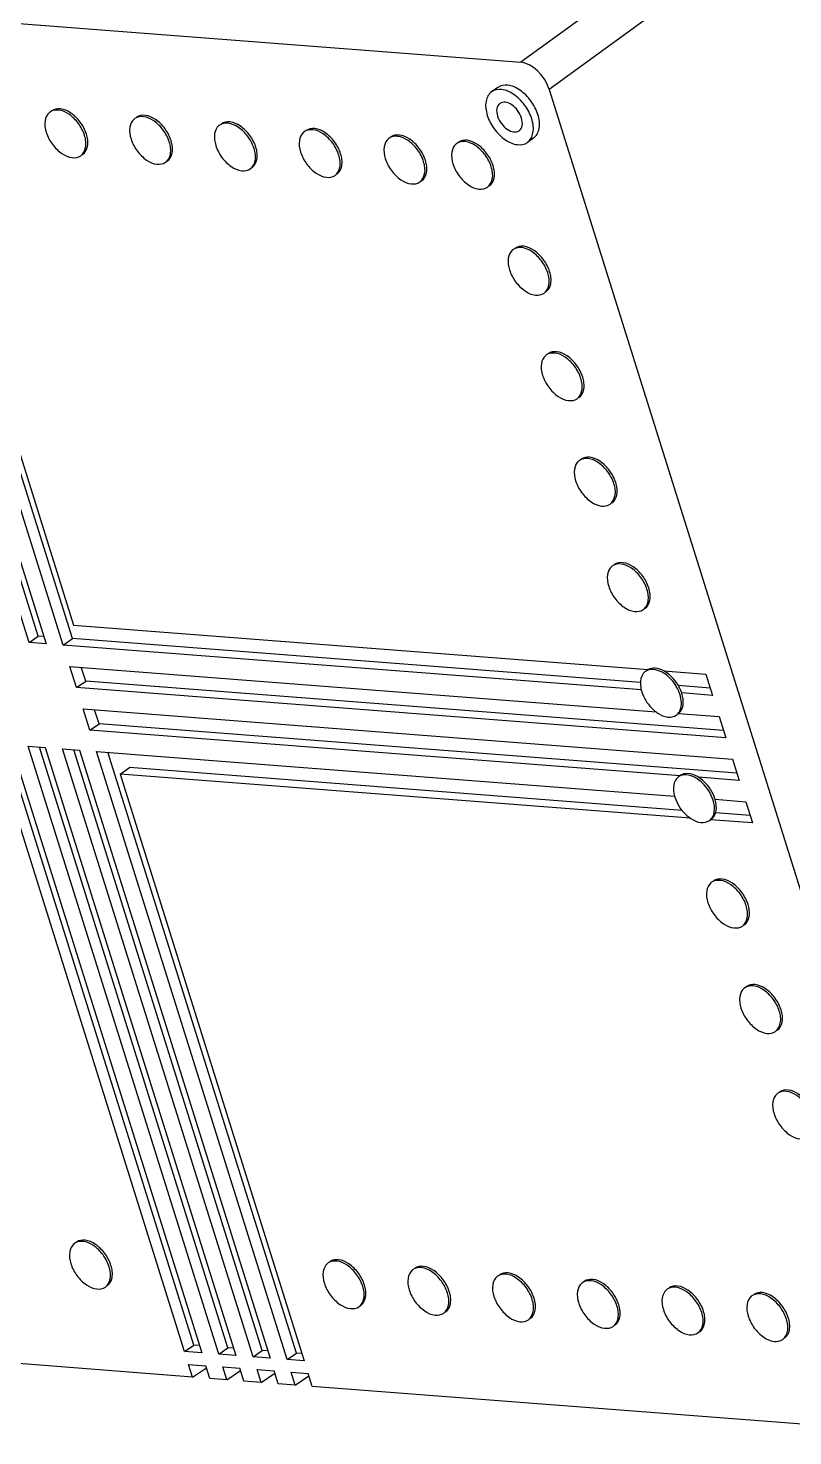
# Model space of a CAD drawing. Header units: millimetres. Extents: x 0 to 559, y 0 to 432.
# Drawn here: x 457 to 489, y 332.2 to 391.2 of the extents above; entities that cross this region are included whole.
import ezdxf

# ---------------------------------------------------------------- set-up
doc = ezdxf.new("R2010")
doc.units = ezdxf.units.MM
doc.header["$LTSCALE"] = 30.734
doc.layers.get('0').update_dxf_attribs({"linetype": 'CONTINUOUS'})
doc.layers.add('02___PRT_ALL_AXES', color=7, linetype='CONTINUOUS')

msp = doc.modelspace()

# ---------------------------------------------------------------- linework, layer by layer
at = {"color": 7, "linetype": 'Continuous'}
for p, q in [((493.7797, 401.4937), (477.628, 389.7686)), ((494.9736, 400.3585), (478.8219, 388.6335)), ((450.8526, 391.8414), (477.628, 389.7686)), ((457.0279, 365.462), (449.04, 390.9385)), ((457.4119, 365.7325), (449.5204, 390.9013)), ((449.7559, 390.883), (457.7439, 365.4066)), ((458.4598, 365.3511), (450.4719, 390.8276)), ((458.8437, 365.6217), (450.9523, 390.7904)), ((451.1878, 390.7722), (458.8965, 366.1866)), ((478.8219, 388.6335), (496.1947, 333.2252)), ((457.0279, 365.462), (457.4119, 365.7325)), ((457.6474, 365.7143), (457.4119, 365.7325)), ((457.7439, 365.4066), (457.0279, 365.462)), ((458.4598, 365.3511), (458.8437, 365.6217)), ((482.6491, 363.7788), (458.8437, 365.6217)), ((459.0185, 363.5694), (458.7392, 364.4603)), ((459.4024, 363.84), (459.2196, 364.4231)), ((485.3852, 364.136), (485.6645, 363.2451)), ((459.0185, 363.5694), (459.4024, 363.84)), ((486.2231, 361.4634), (459.0185, 363.5694)), ((486.1266, 361.7712), (459.4024, 363.84)), ((485.568, 363.5529), (484.2319, 363.6563)), ((459.2978, 362.6786), (486.5024, 360.5726)), ((459.5771, 361.7877), (459.2978, 362.6786)), ((459.961, 362.0583), (459.7782, 362.6414)), ((485.9438, 362.3543), (486.2231, 361.4634)), ((459.5771, 361.7877), (459.961, 362.0583)), ((486.6853, 359.9895), (459.961, 362.0583)), ((456.2767, 361.174), (464.2647, 335.6975)), ((464.9806, 335.6421), (456.9926, 361.1186)), ((456.9926, 361.1186), (457.7086, 361.0632)), ((465.3645, 335.9126), (457.473, 361.0814)), ((457.7086, 361.0632), (465.6966, 335.5867)), ((466.4125, 335.5313), (458.4245, 361.0077)), ((458.4245, 361.0077), (459.1405, 360.9523)), ((466.7964, 335.8018), (458.9049, 360.9706)), ((459.1405, 360.9523), (467.1285, 335.4758)), ((463.9326, 336.0235), (456.224, 360.6091)), ((467.8444, 335.4204), (459.8564, 360.8969)), ((468.2283, 335.691), (460.3368, 360.8597)), ((486.5024, 360.5726), (486.7818, 359.6817)), ((463.5487, 335.753), (455.8401, 360.3386)), ((460.8517, 359.9506), (461.2356, 360.2212)), ((460.8517, 359.9506), (468.5603, 335.365)), ((484.3957, 358.4283), (461.2356, 360.2212)), ((487.0611, 358.7909), (487.3404, 357.9)), ((487.2439, 358.2078), (485.786, 358.3206)), ((463.884, 334.6838), (437.1086, 336.7565)), ((463.5487, 335.753), (463.9326, 336.0235)), ((464.2647, 335.6975), (463.5487, 335.753)), ((464.1682, 336.0053), (463.9326, 336.0235)), ((464.9806, 335.6421), (465.3645, 335.9126)), ((465.6966, 335.5867), (464.9806, 335.6421)), ((465.6001, 335.8944), (465.3645, 335.9126)), ((466.4125, 335.5313), (466.7964, 335.8018)), ((467.032, 335.7836), (466.7964, 335.8018)), ((467.8444, 335.4204), (468.2283, 335.691)), ((468.4639, 335.6727), (468.2283, 335.691)), ((463.7163, 335.2184), (464.4323, 335.163)), ((463.884, 334.6838), (463.7163, 335.2184)), ((463.884, 334.6838), (464.4627, 335.0661)), ((464.5999, 334.6283), (464.4323, 335.163)), ((465.1482, 335.1076), (465.8642, 335.0522)), ((465.3159, 334.5729), (465.1482, 335.1076)), ((466.0318, 334.5175), (465.8642, 335.0522)), ((467.1285, 335.4758), (466.4125, 335.5313)), ((466.5801, 334.9967), (467.296, 334.9413)), ((466.7478, 334.4621), (466.5801, 334.9967)), ((468.5603, 335.365), (467.8444, 335.4204)), ((465.3159, 334.5729), (464.5999, 334.6283)), ((465.3159, 334.5729), (465.8945, 334.9552)), ((466.7478, 334.4621), (466.0318, 334.5175)), ((466.7478, 334.4621), (467.3264, 334.8444)), ((467.4637, 334.4066), (467.296, 334.9413)), ((468.1796, 334.3512), (467.4637, 334.4066)), ((468.012, 334.8859), (468.7279, 334.8305)), ((468.1796, 334.3512), (468.012, 334.8859)), ((468.1796, 334.3512), (468.7583, 334.7335)), ((468.8956, 334.2958), (468.7279, 334.8305)), ((495.671, 332.223), (468.8956, 334.2958))]:
    msp.add_line(p, q, dxfattribs=at)
msp.add_ellipse((477.9627, 388.6993), major_axis=(-0.6909, 0.9812), ratio=0.622665, start_param=-2.045433, end_param=-0.475322, dxfattribs=at)
for points, knots in [([(477.661, 387.4338), (477.6262, 387.5449), (477.5159, 387.7541), (477.2794, 387.9889), (477.0102, 388.119), (476.8194, 388.0891), (476.7564, 388.0446)], [0, 0, 0, 0, 0.2865987, 0.569894, 0.8101088, 1, 1, 1, 1]), ([(476.7564, 388.0446), (476.6887, 387.9968), (476.5939, 387.8074), (476.6268, 387.6132), (476.6587, 387.5114)], [0, 0, 0, 0, 0.437218, 1, 1, 1, 1]), ([(476.6587, 387.5114), (476.6935, 387.4003), (476.8039, 387.1911), (477.0403, 386.9563), (477.3095, 386.8262), (477.5003, 386.8561), (477.5633, 386.9006)], [0, 0, 0, 0, 0.2865987, 0.569894, 0.8101088, 1, 1, 1, 1]), ([(477.5633, 386.9006), (477.6311, 386.9484), (477.7259, 387.1377), (477.693, 387.332), (477.661, 387.4338)], [0, 0, 0, 0, 0.437218, 1, 1, 1, 1])]:
    msp.add_open_spline(points, degree=3, knots=knots, dxfattribs=at)
at = {"layer": '02___PRT_ALL_AXES', "color": 7, "linetype": 'Continuous'}
for p, q in [((476.6669, 388.7156), (476.411, 388.5352)), ((478.1647, 386.5903), (477.9087, 386.41)), ((458.8965, 366.1866), (482.9634, 364.3235)), ((482.6872, 363.4756), (458.4598, 365.3511)), ((458.7392, 364.4603), (483.3059, 362.5585)), ((482.9634, 364.3235), (482.9339, 364.3041)), ((483.6258, 364.2722), (485.3852, 364.136)), ((485.6645, 363.2451), (484.3757, 363.3449)), ((484.3814, 363.3271), (484.3757, 363.3449)), ((484.224, 362.4735), (484.2414, 362.4861)), ((484.2414, 362.4861), (485.9438, 362.3543)), ((484.303, 359.8736), (459.5771, 361.7877)), ((459.8564, 360.8969), (484.0788, 359.0218)), ((484.7366, 358.1016), (460.8517, 359.9506)), ((486.7818, 359.6817), (485.0794, 359.8135)), ((485.7723, 358.8907), (485.7668, 358.9085)), ((485.7723, 358.8907), (487.0611, 358.7909)), ((487.3404, 357.9), (485.581, 358.0362))]:
    msp.add_line(p, q, dxfattribs=at)
for centre, radius, start, end in [((458.1555, 387.3324), 0.4314, 125.204247, 129.609727), ((461.7066, 387.0575), 0.4314, 125.204247, 129.609727), ((465.2577, 386.7826), 0.4314, 125.204247, 129.609727), ((468.8088, 386.5077), 0.4314, 125.204247, 129.609727), ((472.3598, 386.2328), 0.4314, 125.204247, 129.609727), ((475.195, 386.0133), 0.4314, 125.204247, 129.609727), ((477.5642, 381.5723), 0.4314, 125.204247, 129.609727), ((478.9496, 377.1537), 0.4314, 125.204247, 129.609727), ((480.335, 372.7351), 0.4314, 125.204247, 129.609727), ((481.7205, 368.3164), 0.4314, 125.204247, 129.609727), ((483.1059, 363.8978), 0.4314, 125.204247, 129.609727), ((484.1286, 363.6644), 1.3865, 233.492291, 236.96577), ((483.8956, 362.7772), 0.4377, 305.260845, 316.651628), ((483.8833, 362.789), 0.4547, 316.62865, 319.152669), ((484.4913, 359.4792), 0.4314, 125.204247, 129.609727), ((485.4286, 359.3997), 1.4068, 195.5545, 196.502138), ((485.4472, 359.4052), 1.4262, 196.501967, 197.409389), ((484.4181, 358.485), 1.4136, 15.808197, 16.675115), ((485.8767, 355.0606), 0.4314, 125.204247, 129.609727), ((487.2622, 350.642), 0.4314, 125.204247, 129.609727), ((488.6476, 346.2234), 0.4314, 125.204247, 129.609727), ((459.1849, 339.9352), 0.4314, 125.204247, 129.609727), ((469.8095, 339.1127), 0.4314, 125.204247, 129.609727), ((473.3606, 338.8378), 0.4314, 125.204247, 129.609727), ((476.9117, 338.5629), 0.4314, 125.204247, 129.609727), ((480.4628, 338.288), 0.4314, 125.204247, 129.609727), ((484.0139, 338.0131), 0.4314, 125.204247, 129.609727), ((487.565, 337.7382), 0.4314, 125.204247, 129.609727)]:
    msp.add_arc(centre, radius, start, end, dxfattribs=at)
for points, knots in [([(478.3465, 387.5809), (478.2819, 387.7871), (478.0771, 388.1756), (477.6381, 388.6115), (477.1383, 388.8534), (476.784, 388.798), (476.6669, 388.7156)], [0, 0, 0, 0, 0.2865566, 0.5698516, 0.8100991, 1, 1, 1, 1]), ([(476.4106, 388.5349), (476.2848, 388.4462), (476.1087, 388.0945), (476.1698, 387.7338), (476.2291, 387.5446)], [0, 0, 0, 0, 0.437218, 1, 1, 1, 1]), ([(478.0906, 387.4005), (478.0259, 387.6068), (477.821, 387.9954), (477.3819, 388.4314), (476.882, 388.6731), (476.5276, 388.6175), (476.4106, 388.5349)], [0, 0, 0, 0, 0.2865987, 0.569894, 0.8101088, 1, 1, 1, 1]), ([(457.8805, 387.6647), (457.7812, 387.5826), (457.6507, 387.287), (457.7013, 386.9885), (457.7505, 386.8317)], [0, 0, 0, 0, 0.439356, 1, 1, 1, 1]), ([(459.3542, 386.7075), (459.2985, 386.8852), (459.1219, 387.22), (458.7436, 387.5956), (458.3129, 387.8039), (458.0076, 387.756), (457.9068, 387.6849)], [0, 0, 0, 0, 0.2865987, 0.569894, 0.8101088, 1, 1, 1, 1]), ([(459.431, 386.7617), (459.3753, 386.9393), (459.1988, 387.274), (458.8206, 387.6496), (458.3901, 387.8579), (458.0848, 387.8103), (457.9839, 387.7392)], [0, 0, 0, 0, 0.2865566, 0.5698516, 0.8100991, 1, 1, 1, 1]), ([(462.9053, 386.4326), (462.8496, 386.6103), (462.673, 386.9451), (462.2947, 387.3207), (461.864, 387.529), (461.5587, 387.4811), (461.4579, 387.41)], [0, 0, 0, 0, 0.2865987, 0.569894, 0.8101088, 1, 1, 1, 1]), ([(462.9821, 386.4868), (462.9264, 386.6644), (462.7499, 386.9991), (462.3717, 387.3746), (461.9411, 387.583), (461.6359, 387.5354), (461.535, 387.4643)], [0, 0, 0, 0, 0.2865566, 0.5698516, 0.8100991, 1, 1, 1, 1]), ([(476.2291, 387.5446), (476.2938, 387.3384), (476.4987, 386.9498), (476.9379, 386.5138), (477.4378, 386.2721), (477.7921, 386.3277), (477.9091, 386.4102)], [0, 0, 0, 0, 0.2865987, 0.569894, 0.8101088, 1, 1, 1, 1]), ([(478.1647, 386.5904), (478.2906, 386.6791), (478.4671, 387.0308), (478.4059, 387.3917), (478.3465, 387.5809)], [0, 0, 0, 0, 0.4372159, 1, 1, 1, 1]), ([(461.4316, 387.3898), (461.3323, 387.3077), (461.2018, 387.0121), (461.2524, 386.7136), (461.3016, 386.5568)], [0, 0, 0, 0, 0.439356, 1, 1, 1, 1]), ([(464.9827, 387.1149), (464.8834, 387.0328), (464.7529, 386.7372), (464.8035, 386.4387), (464.8526, 386.2819)], [0, 0, 0, 0, 0.439356, 1, 1, 1, 1]), ([(466.4564, 386.1577), (466.4007, 386.3354), (466.2241, 386.6702), (465.8458, 387.0458), (465.4151, 387.2541), (465.1098, 387.2062), (465.009, 387.1351)], [0, 0, 0, 0, 0.2865987, 0.569894, 0.8101088, 1, 1, 1, 1]), ([(466.5331, 386.2119), (466.4775, 386.3895), (466.301, 386.7242), (465.9228, 387.0997), (465.4922, 387.3081), (465.187, 387.2605), (465.0861, 387.1894)], [0, 0, 0, 0, 0.2865566, 0.5698516, 0.8100991, 1, 1, 1, 1]), ([(470.0075, 385.8828), (469.9517, 386.0605), (469.7752, 386.3953), (469.3969, 386.7709), (468.9662, 386.9792), (468.6609, 386.9313), (468.5601, 386.8602)], [0, 0, 0, 0, 0.2865987, 0.569894, 0.8101088, 1, 1, 1, 1]), ([(470.0842, 385.9369), (470.0285, 386.1146), (469.8521, 386.4493), (469.4739, 386.8248), (469.0433, 387.0332), (468.738, 386.9856), (468.6372, 386.9145)], [0, 0, 0, 0, 0.2865566, 0.5698516, 0.8100991, 1, 1, 1, 1]), ([(477.9091, 386.4102), (478.0349, 386.499), (478.211, 386.8507), (478.1499, 387.2114), (478.0906, 387.4005)], [0, 0, 0, 0, 0.437218, 1, 1, 1, 1]), ([(457.7505, 386.8317), (457.8062, 386.654), (457.9827, 386.3192), (458.3611, 385.9436), (458.7917, 385.7353), (459.097, 385.7832), (459.1978, 385.8544)], [0, 0, 0, 0, 0.2865987, 0.569894, 0.8101088, 1, 1, 1, 1]), ([(459.1978, 385.8544), (459.3062, 385.9308), (459.458, 386.2339), (459.4053, 386.5446), (459.3542, 386.7075)], [0, 0, 0, 0, 0.437218, 1, 1, 1, 1]), ([(459.2743, 385.9083), (459.3828, 385.9847), (459.5348, 386.2877), (459.4821, 386.5986), (459.431, 386.7617)], [0, 0, 0, 0, 0.4372159, 1, 1, 1, 1]), ([(461.3016, 386.5568), (461.3573, 386.3791), (461.5338, 386.0443), (461.9121, 385.6687), (462.3428, 385.4604), (462.6481, 385.5083), (462.7489, 385.5795)], [0, 0, 0, 0, 0.2865987, 0.569894, 0.8101088, 1, 1, 1, 1]), ([(462.7489, 385.5795), (462.8573, 385.6559), (463.009, 385.959), (462.9564, 386.2697), (462.9053, 386.4326)], [0, 0, 0, 0, 0.437218, 1, 1, 1, 1]), ([(462.8254, 385.6334), (462.9339, 385.7098), (463.0859, 386.0128), (463.0332, 386.3237), (462.9821, 386.4868)], [0, 0, 0, 0, 0.4372159, 1, 1, 1, 1]), ([(468.5337, 386.84), (468.4345, 386.7579), (468.3039, 386.4623), (468.3546, 386.1638), (468.4037, 386.007)], [0, 0, 0, 0, 0.439356, 1, 1, 1, 1]), ([(472.0848, 386.5651), (471.9856, 386.483), (471.855, 386.1874), (471.9057, 385.8889), (471.9548, 385.7321)], [0, 0, 0, 0, 0.439356, 1, 1, 1, 1]), ([(473.5585, 385.6079), (473.5028, 385.7856), (473.3263, 386.1204), (472.948, 386.496), (472.5173, 386.7043), (472.212, 386.6564), (472.1112, 386.5853)], [0, 0, 0, 0, 0.2865987, 0.569894, 0.8101088, 1, 1, 1, 1]), ([(473.6353, 385.662), (473.5796, 385.8397), (473.4032, 386.1744), (473.0249, 386.5499), (472.5944, 386.7583), (472.2891, 386.7107), (472.1883, 386.6396)], [0, 0, 0, 0, 0.2865566, 0.5698516, 0.8100991, 1, 1, 1, 1]), ([(474.92, 386.3456), (474.8208, 386.2635), (474.6902, 385.9679), (474.7408, 385.6694), (474.79, 385.5126)], [0, 0, 0, 0, 0.439356, 1, 1, 1, 1]), ([(476.3937, 385.3885), (476.338, 385.5661), (476.1614, 385.9009), (475.7831, 386.2765), (475.3524, 386.4848), (475.0471, 386.4369), (474.9463, 386.3658)], [0, 0, 0, 0, 0.2865987, 0.569894, 0.8101088, 1, 1, 1, 1]), ([(476.4705, 385.4426), (476.4148, 385.6202), (476.2383, 385.9549), (475.8601, 386.3305), (475.4296, 386.5389), (475.1243, 386.4912), (475.0234, 386.4201)], [0, 0, 0, 0, 0.2865566, 0.5698516, 0.8100991, 1, 1, 1, 1]), ([(464.8526, 386.2819), (464.9084, 386.1042), (465.0849, 385.7694), (465.4632, 385.3938), (465.8939, 385.1855), (466.1992, 385.2334), (466.3, 385.3046)], [0, 0, 0, 0, 0.2865987, 0.569894, 0.8101088, 1, 1, 1, 1]), ([(466.3, 385.3046), (466.4084, 385.381), (466.5601, 385.6841), (466.5075, 385.9948), (466.4564, 386.1577)], [0, 0, 0, 0, 0.437218, 1, 1, 1, 1]), ([(466.3765, 385.3585), (466.4849, 385.4349), (466.637, 385.7379), (466.5843, 386.0488), (466.5331, 386.2119)], [0, 0, 0, 0, 0.4372159, 1, 1, 1, 1]), ([(468.4037, 386.007), (468.4595, 385.8293), (468.636, 385.4945), (469.0143, 385.1189), (469.445, 384.9106), (469.7503, 384.9585), (469.8511, 385.0297)], [0, 0, 0, 0, 0.2865987, 0.569894, 0.8101088, 1, 1, 1, 1]), ([(469.8511, 385.0297), (469.9595, 385.1061), (470.1112, 385.4092), (470.0585, 385.7199), (470.0075, 385.8828)], [0, 0, 0, 0, 0.437218, 1, 1, 1, 1]), ([(469.9276, 385.0835), (470.036, 385.16), (470.1881, 385.463), (470.1353, 385.7739), (470.0842, 385.9369)], [0, 0, 0, 0, 0.4372159, 1, 1, 1, 1]), ([(471.9548, 385.7321), (472.0105, 385.5544), (472.1871, 385.2196), (472.5654, 384.844), (472.9961, 384.6357), (473.3014, 384.6836), (473.4022, 384.7548)], [0, 0, 0, 0, 0.2865987, 0.569894, 0.8101088, 1, 1, 1, 1]), ([(473.4022, 384.7548), (473.5106, 384.8312), (473.6623, 385.1343), (473.6096, 385.445), (473.5585, 385.6079)], [0, 0, 0, 0, 0.437218, 1, 1, 1, 1]), ([(473.4786, 384.8086), (473.5871, 384.8851), (473.7392, 385.1881), (473.6864, 385.499), (473.6353, 385.662)], [0, 0, 0, 0, 0.4372159, 1, 1, 1, 1]), ([(474.79, 385.5126), (474.8457, 385.3349), (475.0222, 385.0001), (475.4006, 384.6245), (475.8313, 384.4163), (476.1365, 384.4641), (476.2373, 384.5353)], [0, 0, 0, 0, 0.2865987, 0.569894, 0.8101088, 1, 1, 1, 1]), ([(476.2373, 384.5353), (476.3457, 384.6118), (476.4975, 384.9148), (476.4448, 385.2255), (476.3937, 385.3885)], [0, 0, 0, 0, 0.437218, 1, 1, 1, 1]), ([(476.3138, 384.5892), (476.4223, 384.6656), (476.5743, 384.9686), (476.5216, 385.2796), (476.4705, 385.4426)], [0, 0, 0, 0, 0.4372159, 1, 1, 1, 1]), ([(477.2892, 381.9046), (477.19, 381.8225), (477.0594, 381.5269), (477.11, 381.2284), (477.1592, 381.0715)], [0, 0, 0, 0, 0.439356, 1, 1, 1, 1]), ([(478.7629, 380.9474), (478.7072, 381.1251), (478.5306, 381.4599), (478.1523, 381.8355), (477.7216, 382.0437), (477.4163, 381.9959), (477.3155, 381.9247)], [0, 0, 0, 0, 0.2865987, 0.569894, 0.8101088, 1, 1, 1, 1]), ([(478.8397, 381.0015), (478.784, 381.1791), (478.6075, 381.5138), (478.2293, 381.8894), (477.7988, 382.0978), (477.4935, 382.0501), (477.3927, 381.9791)], [0, 0, 0, 0, 0.2865566, 0.5698516, 0.8100991, 1, 1, 1, 1]), ([(477.1592, 381.0715), (477.2149, 380.8939), (477.3914, 380.5591), (477.7698, 380.1835), (478.2005, 379.9752), (478.5057, 380.0231), (478.6066, 380.0942)], [0, 0, 0, 0, 0.2865987, 0.569894, 0.8101088, 1, 1, 1, 1]), ([(478.683, 380.1481), (478.7915, 380.2246), (478.9435, 380.5276), (478.8908, 380.8385), (478.8397, 381.0015)], [0, 0, 0, 0, 0.4372159, 1, 1, 1, 1]), ([(478.6066, 380.0942), (478.715, 380.1707), (478.8667, 380.4737), (478.814, 380.7845), (478.7629, 380.9474)], [0, 0, 0, 0, 0.437218, 1, 1, 1, 1]), ([(478.6746, 377.486), (478.5754, 377.4039), (478.4448, 377.1082), (478.4954, 376.8098), (478.5446, 376.6529)], [0, 0, 0, 0, 0.439356, 1, 1, 1, 1]), ([(480.1483, 376.5288), (480.0926, 376.7065), (479.9161, 377.0413), (479.5377, 377.4169), (479.107, 377.6251), (478.8018, 377.5773), (478.701, 377.5061)], [0, 0, 0, 0, 0.2865987, 0.569894, 0.8101088, 1, 1, 1, 1]), ([(480.2251, 376.5829), (480.1694, 376.7605), (479.9929, 377.0952), (479.6147, 377.4708), (479.1842, 377.6792), (478.8789, 377.6315), (478.7781, 377.5604)], [0, 0, 0, 0, 0.2865566, 0.5698516, 0.8100991, 1, 1, 1, 1]), ([(478.5446, 376.6529), (478.6003, 376.4752), (478.7769, 376.1405), (479.1552, 375.7649), (479.5859, 375.5566), (479.8912, 375.6045), (479.992, 375.6756)], [0, 0, 0, 0, 0.2865987, 0.569894, 0.8101088, 1, 1, 1, 1]), ([(479.992, 375.6756), (480.1004, 375.7521), (480.2521, 376.0551), (480.1994, 376.3658), (480.1483, 376.5288)], [0, 0, 0, 0, 0.437218, 1, 1, 1, 1]), ([(480.0684, 375.7295), (480.1769, 375.806), (480.329, 376.109), (480.2762, 376.4199), (480.2251, 376.5829)], [0, 0, 0, 0, 0.4372159, 1, 1, 1, 1]), ([(480.06, 373.0674), (479.9608, 372.9853), (479.8302, 372.6896), (479.8809, 372.3912), (479.93, 372.2343)], [0, 0, 0, 0, 0.439356, 1, 1, 1, 1]), ([(481.5337, 372.1102), (481.478, 372.2879), (481.3015, 372.6227), (480.9232, 372.9983), (480.4925, 373.2065), (480.1872, 373.1586), (480.0864, 373.0875)], [0, 0, 0, 0, 0.2865987, 0.569894, 0.8101088, 1, 1, 1, 1]), ([(481.6105, 372.1643), (481.5548, 372.3419), (481.3784, 372.6766), (481.0001, 373.0522), (480.5696, 373.2606), (480.2643, 373.2129), (480.1635, 373.1418)], [0, 0, 0, 0, 0.2865566, 0.5698516, 0.8100991, 1, 1, 1, 1]), ([(479.93, 372.2343), (479.9857, 372.0566), (480.1623, 371.7218), (480.5406, 371.3462), (480.9713, 371.138), (481.2766, 371.1859), (481.3774, 371.257)], [0, 0, 0, 0, 0.2865987, 0.569894, 0.8101088, 1, 1, 1, 1]), ([(481.4538, 371.3109), (481.5623, 371.3873), (481.7144, 371.6904), (481.6616, 372.0013), (481.6105, 372.1643)], [0, 0, 0, 0, 0.4372159, 1, 1, 1, 1]), ([(481.3774, 371.257), (481.4858, 371.3335), (481.6375, 371.6365), (481.5848, 371.9472), (481.5337, 372.1102)], [0, 0, 0, 0, 0.437218, 1, 1, 1, 1]), ([(481.4455, 368.6488), (481.3462, 368.5666), (481.2157, 368.271), (481.2663, 367.9725), (481.3155, 367.8157)], [0, 0, 0, 0, 0.439356, 1, 1, 1, 1]), ([(482.9192, 367.6916), (482.8635, 367.8693), (482.6869, 368.2041), (482.3086, 368.5797), (481.8779, 368.7879), (481.5726, 368.74), (481.4718, 368.6689)], [0, 0, 0, 0, 0.2865987, 0.569894, 0.8101088, 1, 1, 1, 1]), ([(482.996, 367.7457), (482.9403, 367.9233), (482.7638, 368.258), (482.3856, 368.6336), (481.955, 368.842), (481.6498, 368.7943), (481.5489, 368.7232)], [0, 0, 0, 0, 0.2865566, 0.5698516, 0.8100991, 1, 1, 1, 1]), ([(481.3155, 367.8157), (481.3712, 367.638), (481.5477, 367.3032), (481.926, 366.9276), (482.3567, 366.7194), (482.662, 366.7673), (482.7628, 366.8384)], [0, 0, 0, 0, 0.2865987, 0.569894, 0.8101088, 1, 1, 1, 1]), ([(482.7628, 366.8384), (482.8712, 366.9149), (483.0229, 367.2179), (482.9703, 367.5286), (482.9192, 367.6916)], [0, 0, 0, 0, 0.437218, 1, 1, 1, 1]), ([(482.8393, 366.8923), (482.9478, 366.9687), (483.0998, 367.2718), (483.0471, 367.5827), (482.996, 367.7457)], [0, 0, 0, 0, 0.4372159, 1, 1, 1, 1]), ([(482.8309, 364.2302), (482.7992, 364.204), (482.6763, 364.0685), (482.6392, 363.874), (482.6422, 363.7346)], [0, 0, 0, 0, 0.2276655, 1, 1, 1, 1]), ([(483.6258, 364.2722), (483.5155, 364.3323), (483.2949, 364.416), (483.0523, 364.376), (482.9634, 364.3235)], [0, 0, 0, 0, 0.5489105, 1, 1, 1, 1]), ([(483.6327, 364.1681), (483.5848, 364.1992), (483.41, 364.298), (483.1986, 364.3502), (483.0554, 364.3284)], [0, 0, 0, 0, 0.2828002, 1, 1, 1, 1]), ([(484.3757, 363.3449), (484.2804, 363.6359), (484.0398, 363.992), (483.7104, 364.2261), (483.6258, 364.2722)], [0, 0, 0, 0, 0.7606661, 1, 1, 1, 1]), ([(484.1492, 363.618), (484.1161, 363.6739), (483.9755, 363.8839), (483.7901, 364.0659), (483.6327, 364.1681)], [0, 0, 0, 0, 0.2574891, 1, 1, 1, 1]), ([(482.6422, 363.7346), (482.6428, 363.7074), (482.6501, 363.5931), (482.6748, 363.4803), (482.7009, 363.3971)], [0, 0, 0, 0, 0.2380226, 1, 1, 1, 1]), ([(482.7009, 363.3971), (482.7797, 363.1458), (482.9722, 362.8334), (483.2344, 362.6012), (483.3037, 362.5499)], [0, 0, 0, 0, 0.753388, 1, 1, 1, 1]), ([(484.2414, 362.4861), (484.3442, 362.5662), (484.4827, 362.8648), (484.4313, 363.1679), (484.3814, 363.3271)], [0, 0, 0, 0, 0.4385543, 1, 1, 1, 1]), ([(484.2273, 362.4916), (484.265, 362.5352), (484.4016, 362.7733), (484.3677, 363.0716), (484.3046, 363.273)], [0, 0, 0, 0, 0.2144479, 1, 1, 1, 1]), ([(483.3727, 362.502), (483.4996, 362.4196), (483.755, 362.3), (484.0499, 362.3504), (484.1483, 362.4198)], [0, 0, 0, 0, 0.5570232, 1, 1, 1, 1]), ([(484.2163, 359.8115), (484.1216, 359.7332), (483.9926, 359.4568), (484.0316, 359.1722), (484.0733, 359.0225)], [0, 0, 0, 0, 0.4416933, 1, 1, 1, 1]), ([(485.0224, 359.7467), (484.9742, 359.7783), (484.7983, 359.8785), (484.5852, 359.9318), (484.4408, 359.9098)], [0, 0, 0, 0, 0.2829845, 1, 1, 1, 1]), ([(485.0794, 359.8135), (485.0331, 359.8427), (484.8634, 359.9357), (484.6604, 359.9846), (484.5221, 359.9646)], [0, 0, 0, 0, 0.2813494, 1, 1, 1, 1]), ([(485.7668, 358.9085), (485.6801, 359.1851), (485.4598, 359.5263), (485.1581, 359.7639), (485.0794, 359.8135)], [0, 0, 0, 0, 0.7570435, 1, 1, 1, 1]), ([(485.69, 358.8544), (485.6051, 359.1252), (485.3913, 359.4597), (485.099, 359.6965), (485.0224, 359.7467)], [0, 0, 0, 0, 0.7561201, 1, 1, 1, 1]), ([(484.0863, 358.9785), (484.1716, 358.7064), (484.3868, 358.3705), (484.6811, 358.1334), (484.7582, 358.0834)], [0, 0, 0, 0, 0.7563115, 1, 1, 1, 1]), ([(485.7035, 358.2275), (485.7202, 358.2714), (485.7719, 358.4779), (485.7392, 358.6975), (485.69, 358.8544)], [0, 0, 0, 0, 0.222081, 1, 1, 1, 1]), ([(485.7238, 358.1718), (485.7433, 358.2008), (485.8156, 358.3373), (485.8313, 358.4978), (485.8235, 358.6161)], [0, 0, 0, 0, 0.2275446, 1, 1, 1, 1]), ([(484.7582, 358.0834), (484.885, 358.001), (485.1404, 357.8814), (485.4354, 357.9318), (485.5337, 358.0012)], [0, 0, 0, 0, 0.5570232, 1, 1, 1, 1]), ([(485.5337, 358.0012), (485.5909, 358.0416), (485.6553, 358.1175), (485.6946, 358.2041), (485.7035, 358.2275)], [0, 0, 0, 0, 0.7366608, 1, 1, 1, 1]), ([(485.6017, 355.3929), (485.5025, 355.3108), (485.3719, 355.0152), (485.4226, 354.7167), (485.4717, 354.5599)], [0, 0, 0, 0, 0.439356, 1, 1, 1, 1]), ([(487.0754, 354.4358), (487.0197, 354.6134), (486.8432, 354.9482), (486.4649, 355.3238), (486.0342, 355.5321), (485.7289, 355.4842), (485.6281, 355.4131)], [0, 0, 0, 0, 0.2865987, 0.569894, 0.8101088, 1, 1, 1, 1]), ([(487.1522, 354.4899), (487.0965, 354.6675), (486.9201, 355.0022), (486.5418, 355.3778), (486.1113, 355.5862), (485.806, 355.5385), (485.7052, 355.4674)], [0, 0, 0, 0, 0.2865566, 0.5698516, 0.8100991, 1, 1, 1, 1]), ([(485.4717, 354.5599), (485.5274, 354.3822), (485.704, 354.0474), (486.0823, 353.6718), (486.513, 353.4636), (486.8183, 353.5114), (486.9191, 353.5826)], [0, 0, 0, 0, 0.2865987, 0.569894, 0.8101088, 1, 1, 1, 1]), ([(486.9955, 353.6365), (487.104, 353.7129), (487.2561, 354.0159), (487.2033, 354.3269), (487.1522, 354.4899)], [0, 0, 0, 0, 0.4372159, 1, 1, 1, 1]), ([(486.9191, 353.5826), (487.0275, 353.6591), (487.1792, 353.9621), (487.1265, 354.2728), (487.0754, 354.4358)], [0, 0, 0, 0, 0.437218, 1, 1, 1, 1]), ([(486.9871, 350.9743), (486.8879, 350.8922), (486.7574, 350.5966), (486.808, 350.2981), (486.8571, 350.1413)], [0, 0, 0, 0, 0.439356, 1, 1, 1, 1]), ([(488.4609, 350.0171), (488.4051, 350.1948), (488.2286, 350.5296), (487.8503, 350.9052), (487.4196, 351.1135), (487.1143, 351.0656), (487.0135, 350.9945)], [0, 0, 0, 0, 0.2865987, 0.569894, 0.8101088, 1, 1, 1, 1]), ([(488.5376, 350.0713), (488.4819, 350.2489), (488.3055, 350.5836), (487.9273, 350.9592), (487.4967, 351.1675), (487.1914, 351.1199), (487.0906, 351.0488)], [0, 0, 0, 0, 0.2865566, 0.5698516, 0.8100991, 1, 1, 1, 1]), ([(486.8571, 350.1413), (486.9129, 349.9636), (487.0894, 349.6288), (487.4677, 349.2532), (487.8984, 349.0449), (488.2037, 349.0928), (488.3045, 349.164)], [0, 0, 0, 0, 0.2865987, 0.569894, 0.8101088, 1, 1, 1, 1]), ([(488.3045, 349.164), (488.4129, 349.2404), (488.5646, 349.5435), (488.512, 349.8542), (488.4609, 350.0171)], [0, 0, 0, 0, 0.437218, 1, 1, 1, 1]), ([(488.381, 349.2179), (488.4894, 349.2943), (488.6415, 349.5973), (488.5888, 349.9082), (488.5376, 350.0713)], [0, 0, 0, 0, 0.4372159, 1, 1, 1, 1]), ([(488.3726, 346.5557), (488.2733, 346.4736), (488.1428, 346.178), (488.1934, 345.8795), (488.2426, 345.7227)], [0, 0, 0, 0, 0.439356, 1, 1, 1, 1]), ([(489.8463, 345.5985), (489.7906, 345.7762), (489.614, 346.111), (489.2357, 346.4866), (488.805, 346.6949), (488.4997, 346.647), (488.3989, 346.5759)], [0, 0, 0, 0, 0.2865987, 0.569894, 0.8101088, 1, 1, 1, 1]), ([(489.9231, 345.6526), (489.8674, 345.8303), (489.6909, 346.165), (489.3127, 346.5405), (488.8822, 346.7489), (488.5769, 346.7013), (488.476, 346.6302)], [0, 0, 0, 0, 0.2865566, 0.5698516, 0.8100991, 1, 1, 1, 1]), ([(488.2426, 345.7227), (488.2983, 345.545), (488.4748, 345.2102), (488.8532, 344.8346), (489.2838, 344.6263), (489.5891, 344.6742), (489.6899, 344.7454)], [0, 0, 0, 0, 0.2865987, 0.569894, 0.8101088, 1, 1, 1, 1]), ([(460.3836, 339.3103), (460.3279, 339.488), (460.1513, 339.8228), (459.773, 340.1984), (459.3423, 340.4067), (459.037, 340.3588), (458.9362, 340.2877)], [0, 0, 0, 0, 0.2865987, 0.569894, 0.8101088, 1, 1, 1, 1]), ([(460.4604, 339.3644), (460.4047, 339.5421), (460.2282, 339.8768), (459.85, 340.2523), (459.4195, 340.4607), (459.1142, 340.4131), (459.0133, 340.342)], [0, 0, 0, 0, 0.2865566, 0.5698516, 0.8100991, 1, 1, 1, 1]), ([(458.9099, 340.2675), (458.8107, 340.1854), (458.6801, 339.8898), (458.7307, 339.5913), (458.7799, 339.4345)], [0, 0, 0, 0, 0.439356, 1, 1, 1, 1]), ([(458.7799, 339.4345), (458.8356, 339.2568), (459.0121, 338.922), (459.3905, 338.5464), (459.8212, 338.3381), (460.1264, 338.386), (460.2273, 338.4572)], [0, 0, 0, 0, 0.2865987, 0.569894, 0.8101088, 1, 1, 1, 1]), ([(460.2273, 338.4572), (460.3357, 338.5336), (460.4874, 338.8367), (460.4347, 339.1474), (460.3836, 339.3103)], [0, 0, 0, 0, 0.437218, 1, 1, 1, 1]), ([(460.3037, 338.511), (460.4122, 338.5875), (460.5642, 338.8905), (460.5115, 339.2014), (460.4604, 339.3644)], [0, 0, 0, 0, 0.4372159, 1, 1, 1, 1]), ([(469.5345, 339.445), (469.4353, 339.3629), (469.3047, 339.0673), (469.3553, 338.7688), (469.4045, 338.612)], [0, 0, 0, 0, 0.439356, 1, 1, 1, 1]), ([(471.0082, 338.4878), (470.9525, 338.6655), (470.776, 339.0003), (470.3976, 339.3759), (469.967, 339.5842), (469.6617, 339.5363), (469.5609, 339.4652)], [0, 0, 0, 0, 0.2865987, 0.569894, 0.8101088, 1, 1, 1, 1]), ([(471.085, 338.542), (471.0293, 338.7196), (470.8528, 339.0543), (470.4746, 339.4299), (470.0441, 339.6382), (469.7388, 339.5906), (469.638, 339.5195)], [0, 0, 0, 0, 0.2865566, 0.5698516, 0.8100991, 1, 1, 1, 1]), ([(473.0856, 339.1701), (472.9864, 339.088), (472.8558, 338.7924), (472.9064, 338.4939), (472.9556, 338.3371)], [0, 0, 0, 0, 0.439356, 1, 1, 1, 1]), ([(474.5593, 338.2129), (474.5036, 338.3906), (474.3271, 338.7254), (473.9487, 339.101), (473.518, 339.3093), (473.2128, 339.2614), (473.1119, 339.1903)], [0, 0, 0, 0, 0.2865987, 0.569894, 0.8101088, 1, 1, 1, 1]), ([(474.6361, 338.2671), (474.5804, 338.4447), (474.4039, 338.7794), (474.0257, 339.155), (473.5952, 339.3633), (473.2899, 339.3157), (473.1891, 339.2446)], [0, 0, 0, 0, 0.2865566, 0.5698516, 0.8100991, 1, 1, 1, 1]), ([(469.4045, 338.612), (469.4602, 338.4343), (469.6368, 338.0995), (470.0151, 337.7239), (470.4458, 337.5156), (470.7511, 337.5635), (470.8519, 337.6347)], [0, 0, 0, 0, 0.2865987, 0.569894, 0.8101088, 1, 1, 1, 1]), ([(470.9283, 337.6886), (471.0368, 337.765), (471.1889, 338.068), (471.1361, 338.3789), (471.085, 338.542)], [0, 0, 0, 0, 0.4372159, 1, 1, 1, 1]), ([(476.6367, 338.8952), (476.5375, 338.8131), (476.4069, 338.5175), (476.4575, 338.219), (476.5067, 338.0622)], [0, 0, 0, 0, 0.439356, 1, 1, 1, 1]), ([(478.1104, 337.938), (478.0547, 338.1157), (477.8782, 338.4505), (477.4998, 338.8261), (477.0691, 339.0344), (476.7639, 338.9865), (476.663, 338.9154)], [0, 0, 0, 0, 0.2865987, 0.569894, 0.8101088, 1, 1, 1, 1]), ([(478.1872, 337.9922), (478.1315, 338.1698), (477.955, 338.5045), (477.5768, 338.88), (477.1463, 339.0884), (476.841, 339.0408), (476.7402, 338.9697)], [0, 0, 0, 0, 0.2865566, 0.5698516, 0.8100991, 1, 1, 1, 1]), ([(480.1878, 338.6203), (480.0886, 338.5382), (479.958, 338.2426), (480.0086, 337.9441), (480.0578, 337.7873)], [0, 0, 0, 0, 0.439356, 1, 1, 1, 1]), ([(481.6615, 337.6631), (481.6058, 337.8408), (481.4292, 338.1756), (481.0509, 338.5512), (480.6202, 338.7595), (480.3149, 338.7116), (480.2141, 338.6405)], [0, 0, 0, 0, 0.2865987, 0.569894, 0.8101088, 1, 1, 1, 1]), ([(481.7383, 337.7172), (481.6826, 337.8949), (481.5061, 338.2296), (481.1279, 338.6051), (480.6974, 338.8135), (480.3921, 338.7659), (480.2912, 338.6948)], [0, 0, 0, 0, 0.2865566, 0.5698516, 0.8100991, 1, 1, 1, 1]), ([(470.8519, 337.6347), (470.9603, 337.7111), (471.112, 338.0142), (471.0593, 338.3249), (471.0082, 338.4878)], [0, 0, 0, 0, 0.437218, 1, 1, 1, 1]), ([(472.9556, 338.3371), (473.0113, 338.1594), (473.1879, 337.8246), (473.5662, 337.449), (473.9969, 337.2407), (474.3022, 337.2886), (474.403, 337.3598)], [0, 0, 0, 0, 0.2865987, 0.569894, 0.8101088, 1, 1, 1, 1]), ([(474.403, 337.3598), (474.5114, 337.4362), (474.6631, 337.7393), (474.6104, 338.05), (474.5593, 338.2129)], [0, 0, 0, 0, 0.437218, 1, 1, 1, 1]), ([(474.4794, 337.4137), (474.5879, 337.4901), (474.74, 337.7931), (474.6872, 338.104), (474.6361, 338.2671)], [0, 0, 0, 0, 0.4372159, 1, 1, 1, 1]), ([(476.5067, 338.0622), (476.5624, 337.8845), (476.739, 337.5497), (477.1173, 337.1741), (477.548, 336.9658), (477.8533, 337.0137), (477.9541, 337.0849)], [0, 0, 0, 0, 0.2865987, 0.569894, 0.8101088, 1, 1, 1, 1]), ([(477.9541, 337.0849), (478.0625, 337.1613), (478.2142, 337.4644), (478.1615, 337.7751), (478.1104, 337.938)], [0, 0, 0, 0, 0.437218, 1, 1, 1, 1]), ([(478.0305, 337.1388), (478.139, 337.2152), (478.291, 337.5182), (478.2383, 337.8291), (478.1872, 337.9922)], [0, 0, 0, 0, 0.4372159, 1, 1, 1, 1]), ([(483.7389, 338.3454), (483.6397, 338.2633), (483.5091, 337.9677), (483.5597, 337.6692), (483.6089, 337.5124)], [0, 0, 0, 0, 0.439356, 1, 1, 1, 1]), ([(485.2126, 337.3882), (485.1569, 337.5659), (484.9803, 337.9007), (484.602, 338.2763), (484.1713, 338.4846), (483.866, 338.4367), (483.7652, 338.3656)], [0, 0, 0, 0, 0.2865987, 0.569894, 0.8101088, 1, 1, 1, 1]), ([(485.2894, 337.4423), (485.2337, 337.62), (485.0572, 337.9547), (484.679, 338.3302), (484.2485, 338.5386), (483.9432, 338.491), (483.8423, 338.4199)], [0, 0, 0, 0, 0.2865566, 0.5698516, 0.8100991, 1, 1, 1, 1]), ([(487.29, 338.0705), (487.1907, 337.9884), (487.0602, 337.6928), (487.1108, 337.3943), (487.16, 337.2375)], [0, 0, 0, 0, 0.439356, 1, 1, 1, 1]), ([(488.7637, 337.1133), (488.708, 337.291), (488.5314, 337.6258), (488.1531, 338.0014), (487.7224, 338.2097), (487.4171, 338.1618), (487.3163, 338.0907)], [0, 0, 0, 0, 0.2865987, 0.569894, 0.8101088, 1, 1, 1, 1]), ([(488.8405, 337.1674), (488.7848, 337.3451), (488.6083, 337.6798), (488.2301, 338.0553), (487.7996, 338.2637), (487.4943, 338.2161), (487.3934, 338.145)], [0, 0, 0, 0, 0.2865566, 0.5698516, 0.8100991, 1, 1, 1, 1]), ([(480.0578, 337.7873), (480.1135, 337.6096), (480.29, 337.2748), (480.6684, 336.8992), (481.0991, 336.6909), (481.4043, 336.7388), (481.5052, 336.81)], [0, 0, 0, 0, 0.2865987, 0.569894, 0.8101088, 1, 1, 1, 1]), ([(481.5052, 336.81), (481.6136, 336.8864), (481.7653, 337.1895), (481.7126, 337.5002), (481.6615, 337.6631)], [0, 0, 0, 0, 0.437218, 1, 1, 1, 1]), ([(481.5816, 336.8639), (481.6901, 336.9403), (481.8421, 337.2433), (481.7894, 337.5542), (481.7383, 337.7172)], [0, 0, 0, 0, 0.4372159, 1, 1, 1, 1]), ([(483.6089, 337.5124), (483.6646, 337.3347), (483.8411, 336.9999), (484.2195, 336.6243), (484.6502, 336.416), (484.9554, 336.4639), (485.0562, 336.5351)], [0, 0, 0, 0, 0.2865987, 0.569894, 0.8101088, 1, 1, 1, 1]), ([(485.0562, 336.5351), (485.1646, 336.6115), (485.3164, 336.9146), (485.2637, 337.2253), (485.2126, 337.3882)], [0, 0, 0, 0, 0.437218, 1, 1, 1, 1]), ([(485.1327, 336.5889), (485.2412, 336.6654), (485.3932, 336.9684), (485.3405, 337.2793), (485.2894, 337.4423)], [0, 0, 0, 0, 0.4372159, 1, 1, 1, 1]), ([(487.16, 337.2375), (487.2157, 337.0598), (487.3922, 336.725), (487.7705, 336.3494), (488.2012, 336.1411), (488.5065, 336.189), (488.6073, 336.2602)], [0, 0, 0, 0, 0.2865987, 0.569894, 0.8101088, 1, 1, 1, 1]), ([(488.6073, 336.2602), (488.7157, 336.3366), (488.8674, 336.6397), (488.8148, 336.9504), (488.7637, 337.1133)], [0, 0, 0, 0, 0.437218, 1, 1, 1, 1]), ([(488.6838, 336.314), (488.7923, 336.3905), (488.9443, 336.6935), (488.8916, 337.0044), (488.8405, 337.1674)], [0, 0, 0, 0, 0.4372159, 1, 1, 1, 1])]:
    msp.add_open_spline(points, degree=3, knots=knots, dxfattribs=at)
for points in [[(483.0554, 364.3284), (482.9852, 364.3177), (482.9152, 364.2912), (482.8572, 364.2503)], [(484.3046, 363.273), (484.2669, 363.3933), (484.2135, 363.5094), (484.1492, 363.618)], [(484.4408, 359.9098), (484.3706, 359.8991), (484.3007, 359.8726), (484.2426, 359.8317)], [(484.5221, 359.9646), (484.4507, 359.9543), (484.3794, 359.9278), (484.3203, 359.8864)], [(485.8235, 358.6161), (485.8178, 358.7019), (485.8017, 358.7874), (485.7782, 358.8701)], [(485.6107, 358.0554), (485.6548, 358.0867), (485.6935, 358.127), (485.7238, 358.1718)]]:
    msp.add_open_spline(points, degree=3, dxfattribs=at)

doc.saveas('drawing.dxf')
